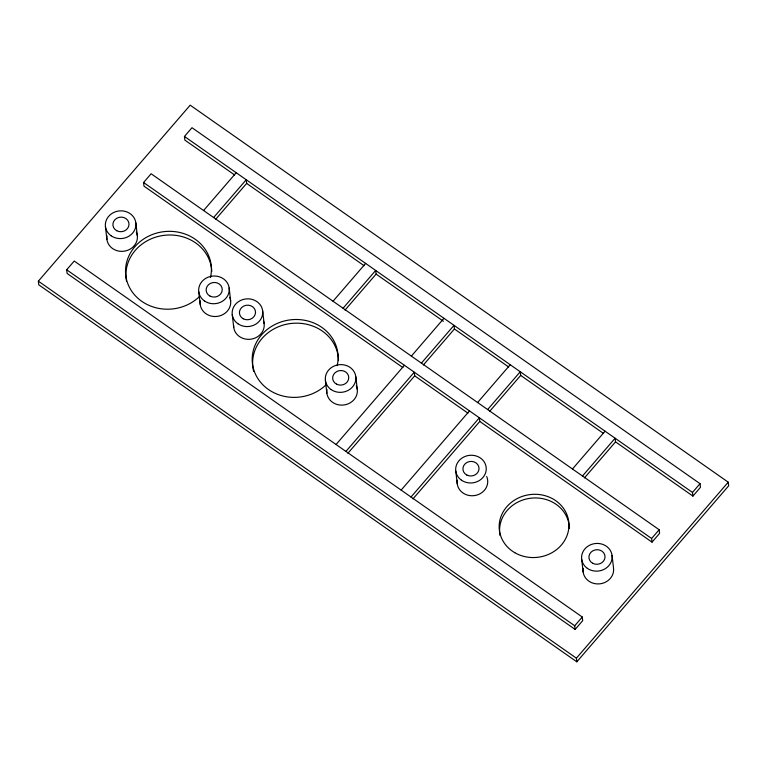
<?xml version="1.0" encoding="UTF-8"?>
<svg xmlns="http://www.w3.org/2000/svg" width="767" height="767" viewBox="0 0 767 767"><rect width="100%" height="100%" fill="white"/><g stroke="black" fill="none" stroke-linecap="round" stroke-linejoin="round"><path stroke-width="1.15" d="M38.35 281.163L190.187 105.175L728.228 482.184L728.65 485.837L576.813 661.825L38.772 284.816L38.35 281.163L576.391 658.172L576.813 661.825M66.681 269.792L74.226 261.039L582.268 617.023L582.69 620.676L575.135 629.429L67.103 273.445L66.681 269.792L574.713 625.776L575.135 629.429M402.876 367.556L143.995 186.16L143.573 182.508L151.118 173.754L659.16 529.738L659.582 533.391L652.027 542.144L479.778 421.447L479.356 417.794L411.007 497.016M234.673 175.001L184.876 140.112L184.454 136.459L191.999 127.705L700.041 483.689L700.463 487.342L692.917 496.096L615.537 441.878L615.115 438.225L582.498 476.029M203.591 210.522L236.198 172.719M213.619 217.55L246.236 179.746L246.658 183.399L215.594 219.4M333.022 301.22L365.638 263.417M343.06 308.248L375.677 270.444L376.098 274.097L345.035 310.098M411.361 356.109L443.968 318.305M336.061 444.505L404.42 365.284M421.39 363.136L454.006 325.333L454.428 328.985L423.374 364.996M345.927 451.418L414.276 372.196L414.698 375.849L347.902 453.268M401.141 490.113L469.49 410.882M477.601 402.522L510.218 364.718M487.639 409.559L520.256 371.755L520.678 375.408L489.614 411.409M412.982 498.866L479.778 421.447M572.47 468.992L605.077 431.198M584.473 477.879L615.537 441.878M574.713 625.776L582.268 617.023M652.027 542.144L651.605 538.492L659.16 529.738M692.917 496.096L692.486 492.443L700.041 483.689M576.391 658.172L728.228 482.184M184.454 136.459L692.486 492.443M246.658 183.399L364.104 265.698M376.098 274.097L443.422 321.268M454.428 328.985L508.703 367.01M520.678 375.408L603.552 433.48M143.573 182.508L651.605 538.492M414.698 375.849L467.975 413.173M612.066 555.404L613.542 568.184A15.321 13.854 -6.6 0 1 598.068 583.936A15.321 13.854 -6.6 0 1 583.208 568.328M581.654 559.172L583.131 571.952M455.761 470.996L457.237 483.766M355.792 376.607L357.278 389.387M325.39 380.365L326.867 393.145M262.65 310.827L264.126 323.597M229.16 287.989L230.637 300.769M232.248 314.585L233.724 327.365M198.749 291.757L200.225 304.528M135.836 222.842L137.312 235.613M105.424 226.601L106.91 239.381M126.517 281.24A43 38.877 -6.6 0 1 164.454 235.296A43 38.877 -6.6 0 1 211.797 271.46M253.618 371.324A43 38.877 -6.6 0 1 290.607 323.53A43 38.877 -6.6 0 1 338.515 360.605M500.046 535.462A34.937 31.591 -6.6 0 1 531.358 498.138A34.937 31.591 -6.6 0 1 569.363 528.396M199.478 296.551A43 38.877 -6.6 0 1 130.122 288.622A43 38.877 -6.6 0 1 162.959 231.778A43 38.877 -6.6 0 1 210.455 277.549M326.167 384.718A43 38.877 -6.6 0 1 256.801 376.789A43 38.877 -6.6 0 1 289.648 319.944A43 38.877 -6.6 0 1 337.144 365.715M486.681 476.518A15.321 13.854 -6.6 0 1 474.169 495.635A15.321 13.854 -6.6 0 1 457.305 480.152M356.31 385.887A15.321 13.854 -6.6 0 1 343.798 405.005A15.321 13.854 -6.6 0 1 326.934 389.521M263.503 320.951A15.321 13.854 -6.6 0 1 251.145 339.158A15.321 13.854 -6.6 0 1 233.628 325.553M229.669 297.28A15.321 13.854 -6.6 0 1 217.157 316.397A15.321 13.854 -6.6 0 1 200.302 300.913M136.353 232.123A15.321 13.854 -6.6 0 1 123.832 251.24A15.321 13.854 -6.6 0 1 106.977 235.757M514.81 552.71A34.937 31.591 -6.6 0 0 568.884 527.102A34.937 31.591 -6.6 0 0 518.454 497.956A34.937 31.591 -6.6 0 0 514.81 552.71M592.795 563.323A8.063 7.286 -6.6 0 0 605.029 556.986A8.063 7.286 -6.6 0 0 593.102 550.677A8.063 7.286 -6.6 0 0 592.795 563.323M466.796 475.022A8.063 7.286 -6.6 0 0 479.03 468.685A8.063 7.286 -6.6 0 0 467.103 462.376A8.063 7.286 -6.6 0 0 466.796 475.022M336.531 384.142A8.063 7.286 -6.6 0 0 348.764 377.805A8.063 7.286 -6.6 0 0 336.838 371.496A8.063 7.286 -6.6 0 0 336.531 384.142M243.302 318.794A8.063 7.286 -6.6 0 0 255.526 312.457A8.063 7.286 -6.6 0 0 243.599 306.148A8.063 7.286 -6.6 0 0 243.302 318.794M210.014 296.091A8.063 7.286 -6.6 0 0 222.248 289.753A8.063 7.286 -6.6 0 0 210.321 283.445A8.063 7.286 -6.6 0 0 210.014 296.091M116.785 230.742A8.063 7.286 -6.6 0 0 129.009 224.405A8.063 7.286 -6.6 0 0 117.083 218.096A8.063 7.286 -6.6 0 0 116.785 230.742M461.427 480.161A15.321 13.854 -6.6 0 0 486.096 470.852A15.321 13.854 -6.6 0 0 465.358 456.327A15.321 13.854 -6.6 0 0 461.427 480.161M331.056 389.531A15.321 13.854 -6.6 0 0 355.725 380.221A15.321 13.854 -6.6 0 0 334.987 365.696A15.321 13.854 -6.6 0 0 331.056 389.531M587.33 568.337A15.321 13.854 -6.6 0 0 611.989 559.028A15.321 13.854 -6.6 0 0 591.261 544.503A15.321 13.854 -6.6 0 0 587.33 568.337M237.914 323.751A15.321 13.854 -6.6 0 0 262.582 314.441A15.321 13.854 -6.6 0 0 241.845 299.916A15.321 13.854 -6.6 0 0 237.914 323.751M204.425 300.923A15.321 13.854 -6.6 0 0 229.084 291.613A15.321 13.854 -6.6 0 0 208.356 277.088A15.321 13.854 -6.6 0 0 204.425 300.923M111.1 235.766A15.321 13.854 -6.6 0 0 135.769 226.457A15.321 13.854 -6.6 0 0 115.031 211.932A15.321 13.854 -6.6 0 0 111.1 235.766"/></g></svg>
